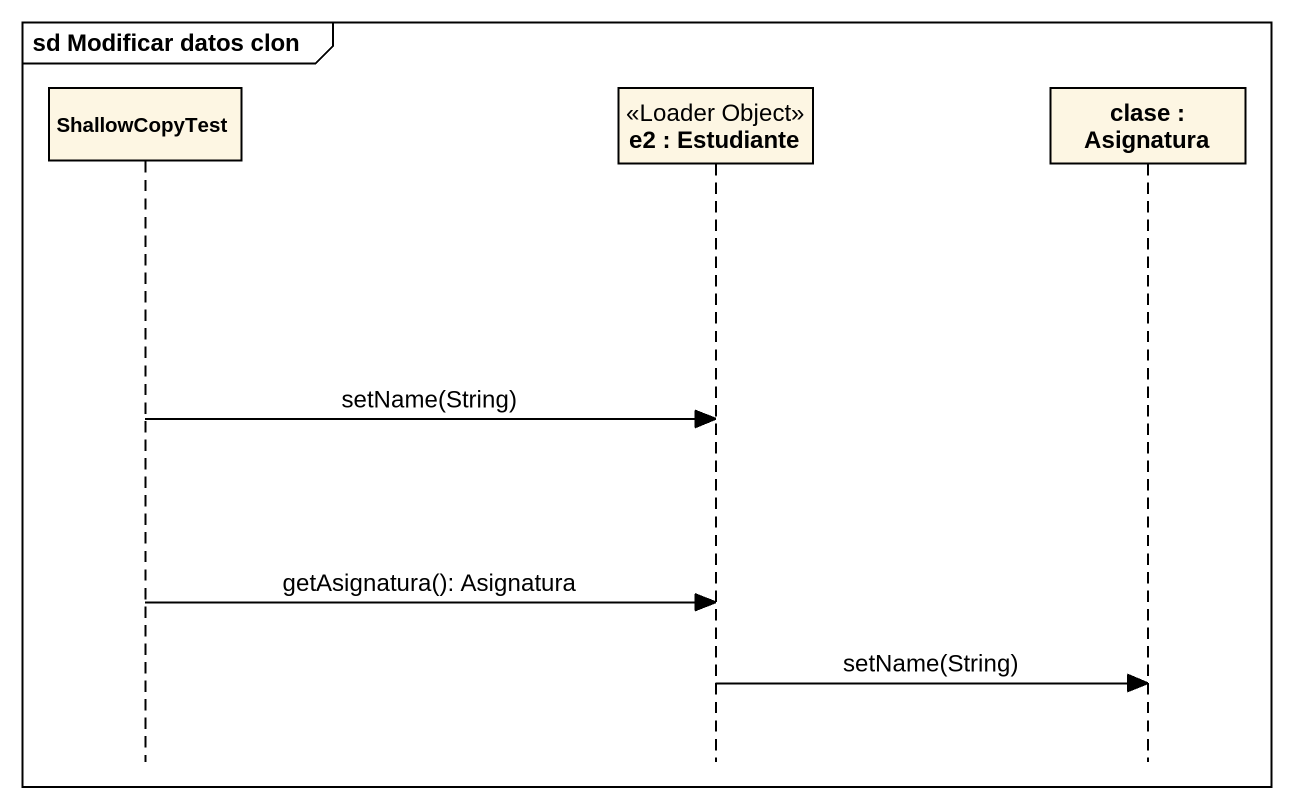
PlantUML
@startuml
mainframe sd Modificar datos clon
hide footbox
participant ShallowCopyTest
participant "e2 : Estudiante" as e2 <<Loader Object>>
participant "clase : Asignatura" as clase

ShallowCopyTest -> e2 : setName(String)
ShallowCopyTest -> e2 : getAsignatura(): Asignatura
e2 -> clase : setName(String)
@enduml
